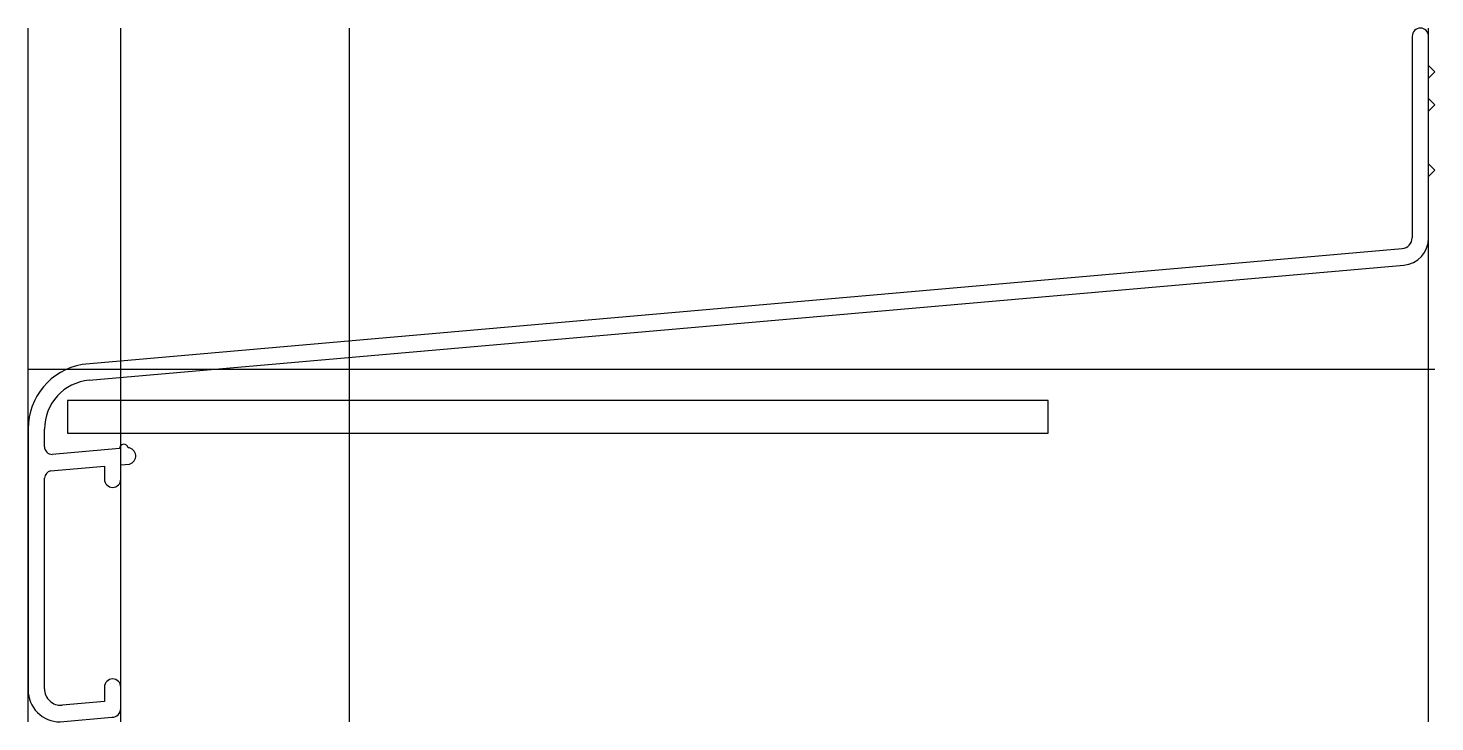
# Model space of a CAD drawing. Extents: x -29 to 100, y -32 to 31.
import ezdxf

# ---------------------------------------------------------------- set-up
doc = ezdxf.new("R2010")
doc.units = 0
doc.layers.get('0').update_dxf_attribs({"linetype": 'CONTINUOUS'})

msp = doc.modelspace()

# ---------------------------------------------------------------- linework, layer by layer
at = {"linetype": 'CONTINUOUS'}
for p, q in [((-29.09, -32.34), (-29.09, 31.27)), ((-20.59, -32.34), (-20.59, 31.27)), ((0.41, -32.34), (0.41, 31.27)), ((99.41, -32.34), (99.41, 31.27)), ((97.91, 30.52), (97.91, 12.05)), ((99.41, 27.84), (99.41, 30.52)), ((99.99, 27.26), (99.41, 27.84)), ((99.41, 26.68), (99.99, 27.26)), ((99.41, 24.82), (99.41, 26.68)), ((99.99, 24.24), (99.41, 24.82)), ((99.41, 23.66), (99.99, 24.24)), ((99.41, 18.82), (99.41, 23.66)), ((99.99, 18.24), (99.41, 18.82)), ((99.41, 17.66), (99.99, 18.24)), ((99.41, 12.03), (99.41, 17.66)), ((97, 11.03), (-24.14, 0.43)), ((-23.48, -1.02), (97.13, 9.54)), ((-29.09, 0), (99.99, 0)), ((64.52, -2.87), (-25.48, -2.87)), ((-25.48, -2.87), (-25.48, -5.87)), ((64.52, -5.87), (64.52, -2.87)), ((-29.09, -5.47), (-29.09, -29.41)), ((-27.59, -7.11), (-27.59, -5.5)), ((-25.48, -5.87), (64.52, -5.87)), ((-20.71, -7.27), (-26.88, -7.81)), ((-27.04, -9.33), (-22.09, -8.9)), ((-22.09, -8.9), (-22.09, -10.09)), ((-20.59, -8.77), (-19.79, -8.7)), ((-20.59, -10.09), (-20.59, -8.77)), ((-27.59, -29.32), (-27.59, -9.98)), ((-22.09, -29.16), (-22.09, -30.48)), ((-20.59, -31.11), (-20.59, -29.16)), ((-22.09, -30.48), (-25.98, -30.82)), ((-26.16, -32.34), (-21.4, -31.92))]:
    msp.add_line(p, q, dxfattribs=at)
for centre, radius, start, end in [((98.66, 30.52), 0.75, 0, 180), ((96.91, 12.06), 1, 275.1626, 359.6595), ((96.91, 12.03), 2.5, 275.0486, 359.9931), ((-23.09, -5.48), 6, 100.0786, 179.9292), ((-23.09, -5.5), 4.5, 94.9719, 179.9609), ((-26.88, -7.1), 0.71, 180.807, 270.0057), ((-20.31, -7.29), 0.4, 12.5968, 177.5304), ((-19.98, -7.96), 0.763, 284.2409, 85.6656), ((-26.86, -10.04), 0.73, 104.0878, 175.4394), ((-21.34, -10.09), 0.75, 180, 0), ((-26.17, -29.42), 2.92, 179.8034, 270.1966), ((-26.09, -29.32), 1.5, 179.8457, 274.2057), ((-21.34, -29.16), 0.75, 0, 180), ((-21.4, -31.11), 0.81, 270, 0)]:
    msp.add_arc(centre, radius, start, end, dxfattribs=at)

doc.saveas('drawing.dxf')
